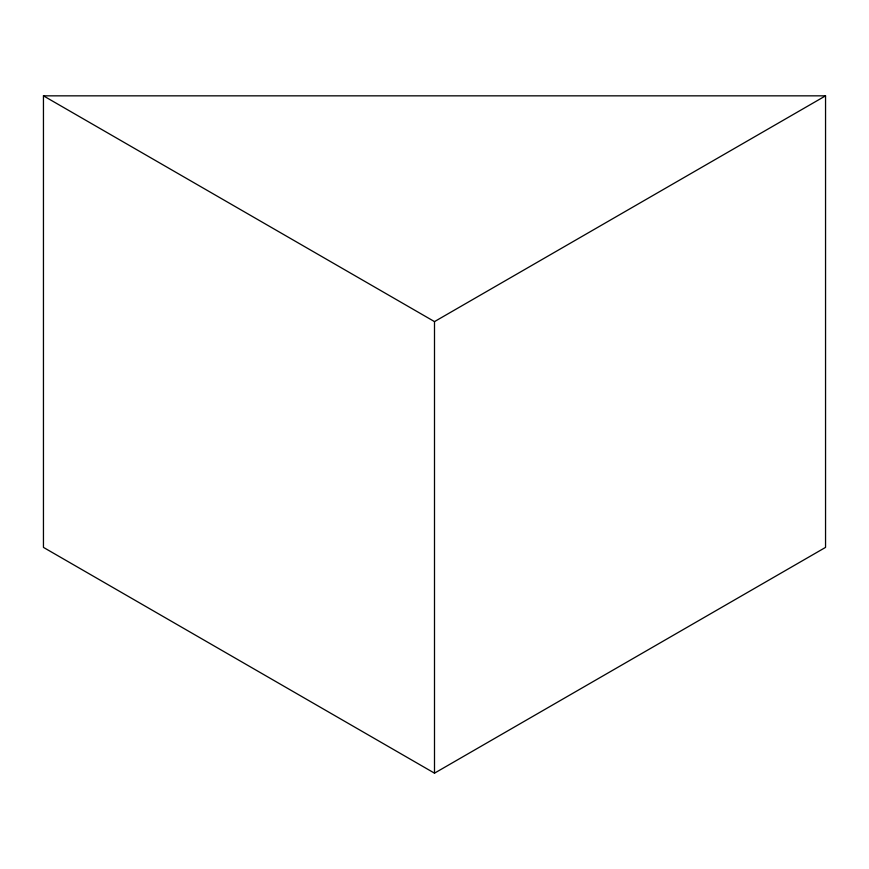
<?xml version="1.0" encoding="UTF-8"?>
<svg xmlns="http://www.w3.org/2000/svg" width="869" height="869" viewBox="0 0 869 869"><rect width="100%" height="100%" fill="white"/><g stroke="black" fill="none" stroke-linecap="round" stroke-linejoin="round"><path stroke-width="1.3" d="M43.45 95.84L434.5 321.606L825.55 95.84L825.55 547.394L434.5 773.16L43.45 547.394L43.45 95.84L825.55 95.84M434.5 321.606L434.5 773.16"/></g></svg>
